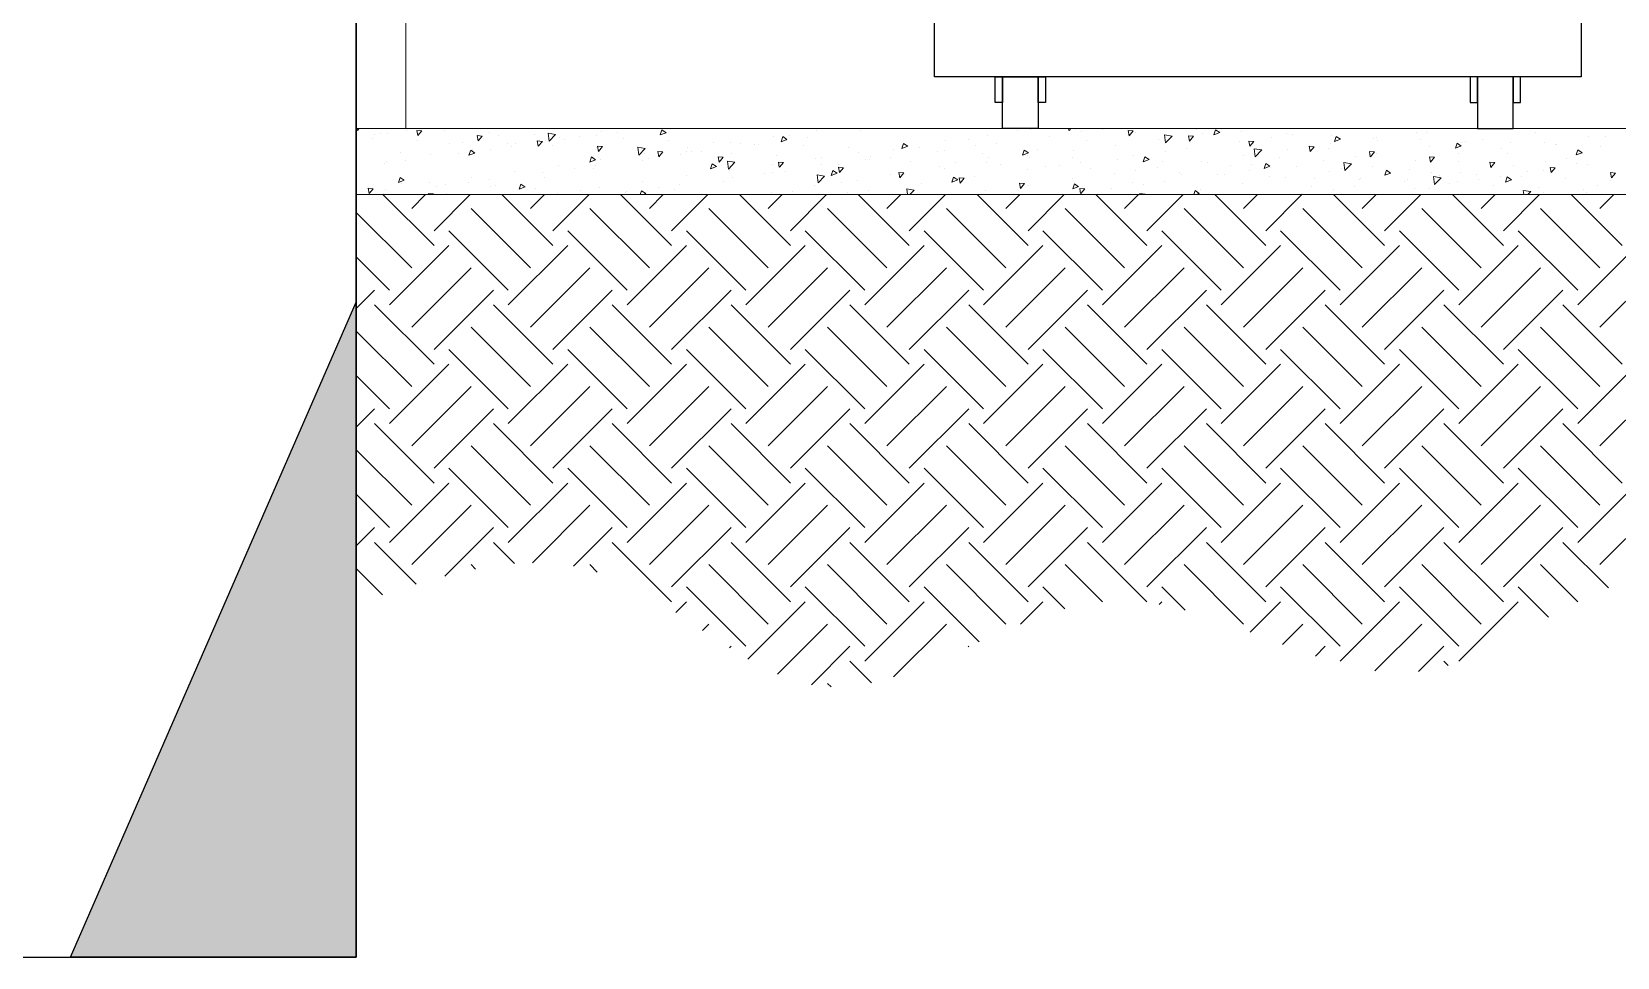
# Model space of a CAD drawing. Extents: x 2368 to 5238, y 905 to 1916.
# Drawn here: x 2456.087 to 2460.881, y 905.86 to 908.661 of the extents above; entities that cross this region are included whole.
import ezdxf

# ---------------------------------------------------------------- set-up
doc = ezdxf.new("R2010")
doc.units = 0
doc.header["$LTSCALE"] = 10
doc.layers.get('0').update_dxf_attribs({"linetype": 'CONTINUOUS'})
doc.layers.add('alvenaria', color=2, linetype='CONTINUOUS', lineweight=15)

msp = doc.modelspace()

# ---------------------------------------------------------------- hatches: boundary and pattern name
h = msp.add_hatch(color=210)
h.dxf.hatch_style = 1
h.paths.add_polyline_path([(2457.0682, 915.6019), (2457.0682, 917.5835), (2456.2048, 917.5835)])
h.paths.add_polyline_path([(2456.2048, 905.8601), (2457.0682, 905.8601), (2457.0682, 907.8418)])

# ---------------------------------------------------------------- linework, layer by layer
at = {"color": 210}
for p, q in [((2457.0682, 917.5835), (2457.0682, 905.8601)), ((2457.0682, 905.8601), (2457.0682, 917.5835)), ((2457.0682, 905.8601), (2457.0682, 917.5835)), ((2457.0682, 905.8601), (2457.0682, 917.5835)), ((2438.5122, 905.8601), (2457.0682, 905.8601))]:
    msp.add_line(p, q, dxfattribs=at)
at = {"color": 1}
for p, q in [((2458.8166, 908.5242), (2458.8166, 908.7373)), ((2460.771, 908.7373), (2460.771, 908.5242)), ((2460.771, 908.5242), (2458.8166, 908.5242)), ((2458.9997, 908.5242), (2459.0217, 908.5242)), ((2458.9997, 908.446), (2458.9997, 908.5242)), ((2459.0217, 908.5242), (2459.1297, 908.5242)), ((2459.0217, 908.3678), (2459.0217, 908.5242)), ((2459.0217, 908.5242), (2459.0217, 908.446)), ((2459.1297, 908.5242), (2459.1297, 908.3678)), ((2459.1297, 908.5242), (2459.1517, 908.5242)), ((2459.1297, 908.446), (2459.1297, 908.5242)), ((2459.1517, 908.5242), (2459.1517, 908.446)), ((2460.4578, 908.5242), (2460.4358, 908.5242)), ((2460.4358, 908.5242), (2460.4358, 908.446)), ((2460.5658, 908.5242), (2460.4578, 908.5242)), ((2460.4578, 908.5242), (2460.4578, 908.3678)), ((2460.4578, 908.446), (2460.4578, 908.5242)), ((2460.5658, 908.3678), (2460.5658, 908.5242)), ((2460.5878, 908.5242), (2460.5658, 908.5242)), ((2460.5658, 908.5242), (2460.5658, 908.446)), ((2460.5878, 908.446), (2460.5878, 908.5242)), ((2459.0217, 908.446), (2458.9997, 908.446)), ((2459.1517, 908.446), (2459.1297, 908.446)), ((2460.4358, 908.446), (2460.4578, 908.446)), ((2460.5658, 908.446), (2460.5878, 908.446)), ((2459.1297, 908.3678), (2459.0217, 908.3678)), ((2460.4578, 908.3678), (2460.5658, 908.3678)), ((2456.2048, 905.8601), (2457.0682, 907.8418)), ((2457.0682, 905.8601), (2456.2048, 905.8601))]:
    msp.add_line(p, q, dxfattribs=at)
at = {"color": 244, "linetype": 'Continuous', "lineweight": 20, "true_color": 0x991b1e}
for p, q in [((2457.3035, 908.0135), (2457.1492, 908.1678)), ((2457.2361, 908.1257), (2457.2781, 908.1678)), ((2457.3035, 908.0584), (2457.4128, 908.1678)), ((2457.6627, 908.0135), (2457.5084, 908.1678)), ((2457.5953, 908.1257), (2457.6374, 908.1678)), ((2457.6627, 908.0584), (2457.7721, 908.1678)), ((2458.0219, 908.0135), (2457.8676, 908.1678)), ((2457.9545, 908.1257), (2457.9966, 908.1678)), ((2458.0219, 908.0584), (2458.1313, 908.1678)), ((2458.3811, 908.0135), (2458.2268, 908.1678)), ((2458.3137, 908.1257), (2458.3558, 908.1678)), ((2458.3811, 908.0584), (2458.4905, 908.1678)), ((2458.7403, 908.0135), (2458.586, 908.1678)), ((2458.6729, 908.1257), (2458.715, 908.1678)), ((2458.7403, 908.0584), (2458.8497, 908.1678)), ((2459.0995, 908.0135), (2458.9452, 908.1678)), ((2459.0322, 908.1257), (2459.0742, 908.1678)), ((2459.0995, 908.0584), (2459.2089, 908.1678)), ((2459.4587, 908.0135), (2459.3044, 908.1678)), ((2459.3914, 908.1257), (2459.4334, 908.1678)), ((2459.4587, 908.0584), (2459.5681, 908.1678)), ((2459.8179, 908.0135), (2459.6636, 908.1678)), ((2459.7506, 908.1257), (2459.7926, 908.1678)), ((2459.8179, 908.0584), (2459.9273, 908.1678)), ((2460.1771, 908.0135), (2460.0228, 908.1678)), ((2460.1098, 908.1257), (2460.1518, 908.1678)), ((2460.1771, 908.0584), (2460.2865, 908.1678)), ((2460.5363, 908.0135), (2460.3821, 908.1678)), ((2460.469, 908.1257), (2460.511, 908.1678)), ((2460.5363, 908.0584), (2460.6457, 908.1678)), ((2460.8956, 908.0135), (2460.7413, 908.1678)), ((2460.8282, 908.1257), (2460.8702, 908.1678)), ((2457.2361, 907.9461), (2457.0682, 908.114)), ((2457.5953, 907.9461), (2457.4157, 908.1257)), ((2457.9545, 907.9461), (2457.7749, 908.1257)), ((2458.3137, 907.9461), (2458.1341, 908.1257)), ((2458.6729, 907.9461), (2458.4933, 908.1257)), ((2459.0322, 907.9461), (2458.8525, 908.1257)), ((2459.3914, 907.9461), (2459.2118, 908.1257)), ((2459.7506, 907.9461), (2459.571, 908.1257)), ((2460.1098, 907.9461), (2459.9302, 908.1257)), ((2460.469, 907.9461), (2460.2894, 908.1257)), ((2460.8282, 907.9461), (2460.6486, 908.1257)), ((2457.528, 907.8788), (2457.3484, 908.0584)), ((2457.8872, 907.8788), (2457.7076, 908.0584)), ((2458.2464, 907.8788), (2458.0668, 908.0584)), ((2458.6056, 907.8788), (2458.426, 908.0584)), ((2458.9648, 907.8788), (2458.7852, 908.0584)), ((2459.324, 907.8788), (2459.1444, 908.0584)), ((2459.6832, 907.8788), (2459.5036, 908.0584)), ((2460.0424, 907.8788), (2459.8628, 908.0584)), ((2460.4016, 907.8788), (2460.222, 908.0584)), ((2460.7609, 907.8788), (2460.5812, 908.0584)), ((2457.1688, 907.8788), (2457.0682, 907.9793)), ((2457.1688, 907.8339), (2457.3484, 908.0135)), ((2457.528, 907.8339), (2457.7076, 908.0135)), ((2457.8872, 907.8339), (2458.0668, 908.0135)), ((2458.2464, 907.8339), (2458.426, 908.0135)), ((2458.6056, 907.8339), (2458.7852, 908.0135)), ((2458.9648, 907.8339), (2459.1444, 908.0135)), ((2459.324, 907.8339), (2459.5036, 908.0135)), ((2459.6832, 907.8339), (2459.8628, 908.0135)), ((2460.0424, 907.8339), (2460.222, 908.0135)), ((2460.4016, 907.8339), (2460.5812, 908.0135)), ((2460.7609, 907.8339), (2460.9405, 908.0135)), ((2457.2361, 907.7665), (2457.4157, 907.9461)), ((2457.5953, 907.7665), (2457.7749, 907.9461)), ((2457.9545, 907.7665), (2458.1341, 907.9461)), ((2458.3137, 907.7665), (2458.4933, 907.9461)), ((2458.6729, 907.7665), (2458.8525, 907.9461)), ((2459.0322, 907.7665), (2459.2118, 907.9461)), ((2459.3914, 907.7665), (2459.571, 907.9461)), ((2459.7506, 907.7665), (2459.9302, 907.9461)), ((2460.1098, 907.7665), (2460.2894, 907.9461)), ((2460.469, 907.7665), (2460.6486, 907.9461)), ((2460.8282, 907.7665), (2461.0078, 907.9461)), ((2457.0682, 907.8231), (2457.1238, 907.8788)), ((2457.3035, 907.6992), (2457.4831, 907.8788)), ((2457.6627, 907.6992), (2457.8423, 907.8788)), ((2458.0219, 907.6992), (2458.2015, 907.8788)), ((2458.3811, 907.6992), (2458.5607, 907.8788)), ((2458.7403, 907.6992), (2458.9199, 907.8788)), ((2459.0995, 907.6992), (2459.2791, 907.8788)), ((2459.4587, 907.6992), (2459.6383, 907.8788)), ((2459.8179, 907.6992), (2459.9975, 907.8788)), ((2460.1771, 907.6992), (2460.3567, 907.8788)), ((2460.5363, 907.6992), (2460.716, 907.8788)), ((2457.3035, 907.6543), (2457.1238, 907.8339)), ((2457.6627, 907.6543), (2457.4831, 907.8339)), ((2458.0219, 907.6543), (2457.8423, 907.8339)), ((2458.3811, 907.6543), (2458.2015, 907.8339)), ((2458.7403, 907.6543), (2458.5607, 907.8339)), ((2459.0995, 907.6543), (2458.9199, 907.8339)), ((2459.4587, 907.6543), (2459.2791, 907.8339)), ((2459.8179, 907.6543), (2459.6383, 907.8339)), ((2460.1771, 907.6543), (2459.9975, 907.8339)), ((2460.5363, 907.6543), (2460.3567, 907.8339)), ((2460.8956, 907.6543), (2460.716, 907.8339)), ((2457.2361, 907.5869), (2457.0682, 907.7548)), ((2457.5953, 907.5869), (2457.4157, 907.7665)), ((2457.9545, 907.5869), (2457.7749, 907.7665)), ((2458.3137, 907.5869), (2458.1341, 907.7665)), ((2458.6729, 907.5869), (2458.4933, 907.7665)), ((2459.0322, 907.5869), (2458.8525, 907.7665)), ((2459.3914, 907.5869), (2459.2118, 907.7665)), ((2459.7506, 907.5869), (2459.571, 907.7665)), ((2460.1098, 907.5869), (2459.9302, 907.7665)), ((2460.469, 907.5869), (2460.2894, 907.7665)), ((2460.8282, 907.5869), (2460.6486, 907.7665)), ((2457.528, 907.5196), (2457.3484, 907.6992)), ((2457.8872, 907.5196), (2457.7076, 907.6992)), ((2458.2464, 907.5196), (2458.0668, 907.6992)), ((2458.6056, 907.5196), (2458.426, 907.6992)), ((2458.9648, 907.5196), (2458.7852, 907.6992)), ((2459.324, 907.5196), (2459.1444, 907.6992)), ((2459.6832, 907.5196), (2459.5036, 907.6992)), ((2460.0424, 907.5196), (2459.8628, 907.6992)), ((2460.4016, 907.5196), (2460.222, 907.6992)), ((2460.7609, 907.5196), (2460.5812, 907.6992)), ((2457.1688, 907.4747), (2457.3484, 907.6543)), ((2457.528, 907.4747), (2457.7076, 907.6543)), ((2457.8872, 907.4747), (2458.0668, 907.6543)), ((2458.2464, 907.4747), (2458.426, 907.6543)), ((2458.6056, 907.4747), (2458.7852, 907.6543)), ((2458.9648, 907.4747), (2459.1444, 907.6543)), ((2459.324, 907.4747), (2459.5036, 907.6543)), ((2459.6832, 907.4747), (2459.8628, 907.6543)), ((2460.0424, 907.4747), (2460.222, 907.6543)), ((2460.4016, 907.4747), (2460.5812, 907.6543)), ((2460.7609, 907.4747), (2460.9405, 907.6543)), ((2457.1688, 907.5196), (2457.0682, 907.6201)), ((2457.2361, 907.4073), (2457.4157, 907.5869)), ((2457.5953, 907.4073), (2457.7749, 907.5869)), ((2457.9545, 907.4073), (2458.1341, 907.5869)), ((2458.3137, 907.4073), (2458.4933, 907.5869)), ((2458.6729, 907.4073), (2458.8525, 907.5869)), ((2459.0322, 907.4073), (2459.2118, 907.5869)), ((2459.3914, 907.4073), (2459.571, 907.5869)), ((2459.7506, 907.4073), (2459.9302, 907.5869)), ((2460.1098, 907.4073), (2460.2894, 907.5869)), ((2460.469, 907.4073), (2460.6486, 907.5869)), ((2460.8282, 907.4073), (2461.0078, 907.5869)), ((2457.0682, 907.4639), (2457.1238, 907.5196)), ((2457.3035, 907.3399), (2457.4831, 907.5196)), ((2457.6627, 907.3399), (2457.8423, 907.5196)), ((2458.0219, 907.3399), (2458.2015, 907.5196)), ((2458.3811, 907.3399), (2458.5607, 907.5196)), ((2458.7403, 907.3399), (2458.9199, 907.5196)), ((2459.0995, 907.3399), (2459.2791, 907.5196)), ((2459.4587, 907.3399), (2459.6383, 907.5196)), ((2459.8179, 907.3399), (2459.9975, 907.5196)), ((2460.1771, 907.3399), (2460.3567, 907.5196)), ((2460.5363, 907.3399), (2460.716, 907.5196)), ((2457.3035, 907.295), (2457.1238, 907.4747)), ((2457.6627, 907.295), (2457.4831, 907.4747)), ((2458.0219, 907.295), (2457.8423, 907.4747)), ((2458.3811, 907.295), (2458.2015, 907.4747)), ((2458.7403, 907.295), (2458.5607, 907.4747)), ((2459.0995, 907.295), (2458.9199, 907.4747)), ((2459.4587, 907.295), (2459.2791, 907.4747)), ((2459.8179, 907.295), (2459.6383, 907.4747)), ((2460.1771, 907.295), (2459.9975, 907.4747)), ((2460.5363, 907.295), (2460.3567, 907.4747)), ((2460.8956, 907.295), (2460.716, 907.4747)), ((2457.2361, 907.2277), (2457.0682, 907.3956)), ((2457.5953, 907.2277), (2457.4157, 907.4073)), ((2457.9545, 907.2277), (2457.7749, 907.4073)), ((2458.3137, 907.2277), (2458.1341, 907.4073)), ((2458.6729, 907.2277), (2458.4933, 907.4073)), ((2459.0322, 907.2277), (2458.8525, 907.4073)), ((2459.3914, 907.2277), (2459.2118, 907.4073)), ((2459.7506, 907.2277), (2459.571, 907.4073)), ((2460.1098, 907.2277), (2459.9302, 907.4073)), ((2460.469, 907.2277), (2460.2894, 907.4073)), ((2460.8282, 907.2277), (2460.6486, 907.4073)), ((2457.1688, 907.1154), (2457.3484, 907.295)), ((2457.528, 907.1603), (2457.3484, 907.3399)), ((2457.528, 907.1154), (2457.7076, 907.295)), ((2457.8872, 907.1603), (2457.7076, 907.3399)), ((2457.8872, 907.1154), (2458.0668, 907.295)), ((2458.2464, 907.1603), (2458.0668, 907.3399)), ((2458.2464, 907.1154), (2458.426, 907.295)), ((2458.6056, 907.1603), (2458.426, 907.3399)), ((2458.6056, 907.1154), (2458.7852, 907.295)), ((2458.9648, 907.1603), (2458.7852, 907.3399)), ((2458.9648, 907.1154), (2459.1444, 907.295)), ((2459.324, 907.1603), (2459.1444, 907.3399)), ((2459.324, 907.1154), (2459.5036, 907.295)), ((2459.6832, 907.1603), (2459.5036, 907.3399)), ((2459.6832, 907.1154), (2459.8628, 907.295)), ((2460.0424, 907.1603), (2459.8628, 907.3399)), ((2460.0424, 907.1154), (2460.222, 907.295)), ((2460.4016, 907.1603), (2460.222, 907.3399)), ((2460.4016, 907.1154), (2460.5812, 907.295)), ((2460.7609, 907.1603), (2460.5812, 907.3399)), ((2460.7609, 907.1154), (2460.9405, 907.295)), ((2457.1688, 907.1603), (2457.0682, 907.2609)), ((2457.2361, 907.0481), (2457.4157, 907.2277)), ((2457.6009, 907.0536), (2457.7749, 907.2277)), ((2457.9545, 907.0481), (2458.1341, 907.2277)), ((2458.3137, 907.0481), (2458.4933, 907.2277)), ((2458.6729, 907.0481), (2458.8525, 907.2277)), ((2459.0322, 907.0481), (2459.2118, 907.2277)), ((2459.3914, 907.0481), (2459.571, 907.2277)), ((2459.7506, 907.0481), (2459.9302, 907.2277)), ((2460.1098, 907.0481), (2460.2894, 907.2277)), ((2460.469, 907.0481), (2460.6486, 907.2277)), ((2460.8282, 907.0481), (2461.0078, 907.2277)), ((2457.0682, 907.1047), (2457.1238, 907.1603)), ((2457.3364, 907.0137), (2457.4831, 907.1603)), ((2457.7256, 907.0436), (2457.8423, 907.1603)), ((2458.0219, 906.9807), (2458.2015, 907.1603)), ((2458.3811, 906.9807), (2458.5607, 907.1603)), ((2458.7403, 906.9807), (2458.9199, 907.1603)), ((2459.0995, 906.9807), (2459.2791, 907.1603)), ((2459.4587, 906.9807), (2459.6383, 907.1603)), ((2459.8179, 906.9807), (2459.9975, 907.1603)), ((2460.1771, 906.9807), (2460.3567, 907.1603)), ((2460.5363, 906.9807), (2460.716, 907.1603)), ((2457.2499, 906.9894), (2457.1238, 907.1154)), ((2457.5473, 907.0512), (2457.4831, 907.1154)), ((2458.0219, 906.9358), (2457.8423, 907.1154)), ((2458.3811, 906.9358), (2458.2015, 907.1154)), ((2458.7403, 906.9358), (2458.5607, 907.1154)), ((2459.0995, 906.9358), (2458.9199, 907.1154)), ((2459.4587, 906.9358), (2459.2791, 907.1154)), ((2459.8179, 906.9358), (2459.6383, 907.1154)), ((2460.1771, 906.9358), (2459.9975, 907.1154)), ((2460.5363, 906.9358), (2460.3567, 907.1154)), ((2460.8538, 906.9776), (2460.716, 907.1154)), ((2457.1476, 906.957), (2457.0682, 907.0364)), ((2457.429, 907.0348), (2457.4157, 907.0481)), ((2457.7972, 907.0258), (2457.7749, 907.0481)), ((2458.3137, 906.8685), (2458.1341, 907.0481)), ((2458.6729, 906.8685), (2458.4933, 907.0481)), ((2459.0322, 906.8685), (2458.8525, 907.0481)), ((2459.3241, 906.9358), (2459.2118, 907.0481)), ((2459.7506, 906.8685), (2459.571, 907.0481)), ((2460.1098, 906.8685), (2459.9302, 907.0481)), ((2460.469, 906.8685), (2460.2894, 907.0481)), ((2460.7612, 906.9355), (2460.6486, 907.0481)), ((2458.2464, 906.8011), (2458.0668, 906.9807)), ((2458.6056, 906.8011), (2458.426, 906.9807)), ((2458.9516, 906.8143), (2458.7852, 906.9807)), ((2459.2109, 906.9143), (2459.1444, 906.9807)), ((2459.5743, 906.9101), (2459.5036, 906.9807)), ((2460.0424, 906.8011), (2459.8628, 906.9807)), ((2460.4016, 906.8011), (2460.222, 906.9807)), ((2460.6732, 906.8888), (2460.5812, 906.9807)), ((2458.0341, 906.9032), (2458.0668, 906.9358)), ((2458.2523, 906.7622), (2458.426, 906.9358)), ((2458.6056, 906.7562), (2458.7852, 906.9358)), ((2459.077, 906.8684), (2459.1444, 906.9358)), ((2459.4955, 906.9277), (2459.5036, 906.9358)), ((2459.7712, 906.8442), (2459.8628, 906.9358)), ((2460.0424, 906.7562), (2460.222, 906.9358)), ((2460.4016, 906.7562), (2460.5812, 906.9358)), ((2458.115, 906.8493), (2458.1341, 906.8685)), ((2458.3418, 906.717), (2458.4933, 906.8685)), ((2458.6923, 906.7083), (2458.8525, 906.8685)), ((2459.8687, 906.807), (2459.9302, 906.8685)), ((2460.148, 906.7271), (2460.2894, 906.8685)), ((2458.1964, 906.796), (2458.2015, 906.8011)), ((2458.4444, 906.6848), (2458.5607, 906.8011)), ((2458.9179, 906.7992), (2458.9199, 906.8011)), ((2459.968, 906.7716), (2459.9975, 906.8011)), ((2460.2801, 906.7245), (2460.3567, 906.8011)), ((2458.6262, 906.6907), (2458.5607, 906.7562)), ((2460.3696, 906.7434), (2460.3567, 906.7562)), ((2458.5039, 906.6783), (2458.4933, 906.6889))]:
    msp.add_line(p, q, dxfattribs=at)
at = {"layer": 'alvenaria'}
for p, q in [((2457.0682, 917.5835), (2457.0682, 905.8601)), ((2457.2182, 908.3678), (2457.2182, 913.7678))]:
    msp.add_line(p, q, dxfattribs=at)
at = {"layer": 'alvenaria', "color": 52, "true_color": 0xc8c92d}
for p, q in [((2457.0682, 908.3678), (2463.4682, 908.3678)), ((2457.0682, 908.1678), (2463.4682, 908.1678))]:
    msp.add_line(p, q, dxfattribs=at)
at = {"layer": 'alvenaria', "color": 18, "linetype": 'Continuous', "true_color": 0x000000}
for p, q in [((2457.071, 908.3678), (2457.0721, 908.3619)), ((2457.0771, 908.3678), (2457.0722, 908.3619)), ((2457.1246, 908.3499), (2457.1246, 908.3499)), ((2457.1422, 908.3516), (2457.1422, 908.3516)), ((2457.1632, 908.3535), (2457.1632, 908.3535)), ((2457.1999, 908.3665), (2457.1999, 908.3665)), ((2457.2208, 908.3625), (2457.2208, 908.3625)), ((2457.2514, 908.3619), (2457.2543, 908.346)), ((2457.2666, 908.3606), (2457.2515, 908.3619)), ((2457.2666, 908.3606), (2457.2544, 908.346)), ((2457.3355, 908.3608), (2457.3355, 908.3608)), ((2457.4711, 908.355), (2457.4711, 908.355)), ((2457.6066, 908.3493), (2457.6066, 908.3493)), ((2457.6484, 908.3532), (2457.6512, 908.329)), ((2457.6709, 908.3497), (2457.6484, 908.3532)), ((2457.671, 908.3497), (2457.6512, 908.329)), ((2457.811, 908.3574), (2457.811, 908.3574)), ((2457.858, 908.355), (2457.858, 908.355)), ((2457.9927, 908.3634), (2457.9876, 908.348)), ((2458.0054, 908.355), (2457.9876, 908.3481)), ((2458.0054, 908.3549), (2457.9927, 908.3634)), ((2458.4609, 908.363), (2458.4609, 908.363)), ((2458.5919, 908.3603), (2458.5919, 908.3603)), ((2459.0671, 908.3605), (2459.0671, 908.3605)), ((2459.1071, 908.3657), (2459.1071, 908.3657)), ((2459.222, 908.3678), (2459.2231, 908.3617)), ((2459.2282, 908.3678), (2459.2232, 908.3617)), ((2459.2438, 908.3678), (2459.244, 908.3663)), ((2459.2454, 908.3678), (2459.244, 908.3663)), ((2459.2617, 908.3571), (2459.2617, 908.3571)), ((2459.3253, 908.3654), (2459.3253, 908.3654)), ((2459.4023, 908.3617), (2459.4053, 908.3458)), ((2459.4176, 908.3604), (2459.4024, 908.3617)), ((2459.4176, 908.3604), (2459.4054, 908.3458)), ((2459.4242, 908.3556), (2459.4242, 908.3556)), ((2459.609, 908.3641), (2459.609, 908.3641)), ((2459.6266, 908.3534), (2459.6266, 908.3534)), ((2459.6663, 908.3639), (2459.6611, 908.3486)), ((2459.6789, 908.3555), (2459.6612, 908.3487)), ((2459.6789, 908.3554), (2459.6663, 908.3639)), ((2459.7446, 908.3584), (2459.7446, 908.3584)), ((2459.8802, 908.3526), (2459.8802, 908.3526)), ((2459.8989, 908.3496), (2459.8989, 908.3496)), ((2460.2728, 908.3562), (2460.2728, 908.3562)), ((2460.3025, 908.3566), (2460.3025, 908.3566)), ((2460.6329, 908.3548), (2460.6329, 908.3548)), ((2460.7291, 908.3675), (2460.7291, 908.3675)), ((2457.1178, 908.3381), (2457.1178, 908.3381)), ((2457.2534, 908.3324), (2457.2534, 908.3324)), ((2457.3512, 908.3213), (2457.3512, 908.3213)), ((2457.389, 908.3266), (2457.389, 908.3266)), ((2457.4143, 908.3018), (2457.4091, 908.2865)), ((2457.4269, 908.2933), (2457.4143, 908.3018)), ((2457.4203, 908.3042), (2457.4203, 908.3042)), ((2457.4335, 908.346), (2457.4365, 908.33)), ((2457.4488, 908.3446), (2457.4336, 908.346)), ((2457.4488, 908.3446), (2457.4366, 908.3301)), ((2457.4742, 908.3045), (2457.4742, 908.3045)), ((2457.4993, 908.3467), (2457.4993, 908.3467)), ((2457.5246, 908.3209), (2457.5246, 908.3209)), ((2457.5378, 908.3129), (2457.5378, 908.3129)), ((2457.5508, 908.3221), (2457.5508, 908.3221)), ((2457.6157, 908.33), (2457.6187, 908.3141)), ((2457.631, 908.3287), (2457.6158, 908.33)), ((2457.631, 908.3287), (2457.6188, 908.3141)), ((2457.6602, 908.3152), (2457.6602, 908.3152)), ((2457.6827, 908.3411), (2457.6827, 908.3411)), ((2457.6982, 908.334), (2457.6982, 908.334)), ((2457.7422, 908.3436), (2457.7422, 908.3436)), ((2457.7944, 908.3467), (2457.7944, 908.3467)), ((2457.7958, 908.3095), (2457.7958, 908.3095)), ((2457.7979, 908.3141), (2457.8008, 908.2982)), ((2457.8132, 908.3128), (2457.798, 908.3141)), ((2457.8132, 908.3128), (2457.8009, 908.2982)), ((2457.8778, 908.3378), (2457.8778, 908.3378)), ((2457.942, 908.3076), (2457.9194, 908.3112)), ((2457.9194, 908.3111), (2457.9222, 908.287)), ((2457.942, 908.3076), (2457.9223, 908.287)), ((2457.9314, 908.3037), (2457.9314, 908.3037)), ((2458.0134, 908.3321), (2458.0134, 908.3321)), ((2458.0702, 908.3098), (2458.0702, 908.3098)), ((2458.149, 908.3264), (2458.149, 908.3264)), ((2458.1985, 908.326), (2458.1985, 908.326)), ((2458.2294, 908.3223), (2458.2294, 908.3223)), ((2458.2717, 908.3181), (2458.2717, 908.3181)), ((2458.2846, 908.3207), (2458.2846, 908.3207)), ((2458.3289, 908.3439), (2458.3289, 908.3439)), ((2458.3578, 908.343), (2458.3526, 908.3277)), ((2458.3704, 908.3346), (2458.3526, 908.3278)), ((2458.3704, 908.3345), (2458.3578, 908.343)), ((2458.3679, 908.3308), (2458.3679, 908.3308)), ((2458.3776, 908.3477), (2458.3776, 908.3477)), ((2458.4202, 908.3149), (2458.4202, 908.3149)), ((2458.4315, 908.3392), (2458.4315, 908.3392)), ((2458.5558, 908.3092), (2458.5558, 908.3092)), ((2458.6914, 908.3035), (2458.6914, 908.3035)), ((2458.7165, 908.3126), (2458.7165, 908.3126)), ((2458.7228, 908.3227), (2458.7176, 908.3074)), ((2458.7355, 908.3143), (2458.7177, 908.3075)), ((2458.7354, 908.3142), (2458.7228, 908.3227)), ((2458.7708, 908.3097), (2458.7708, 908.3097)), ((2458.8453, 908.3022), (2458.8453, 908.3022)), ((2458.8484, 908.3316), (2458.8484, 908.3316)), ((2458.919, 908.3351), (2458.919, 908.3351)), ((2458.9415, 908.3149), (2458.9415, 908.3149)), ((2458.9767, 908.3479), (2458.9767, 908.3479)), ((2459.0051, 908.3233), (2459.0051, 908.3233)), ((2459.0878, 908.3024), (2459.0827, 908.287)), ((2459.1004, 908.2938), (2459.0878, 908.3024)), ((2459.128, 908.3048), (2459.128, 908.3048)), ((2459.1655, 908.3444), (2459.1655, 908.3444)), ((2459.2761, 908.3302), (2459.2761, 908.3302)), ((2459.3643, 908.3165), (2459.3643, 908.3165)), ((2459.4947, 908.3344), (2459.4947, 908.3344)), ((2459.5348, 908.3449), (2459.5122, 908.3484)), ((2459.5122, 908.3483), (2459.515, 908.3242)), ((2459.5348, 908.3448), (2459.5151, 908.3242)), ((2459.5787, 908.3074), (2459.5787, 908.3074)), ((2459.5845, 908.3457), (2459.5874, 908.3298)), ((2459.5998, 908.3444), (2459.5846, 908.3458)), ((2459.5998, 908.3444), (2459.5875, 908.3298)), ((2459.7391, 908.3285), (2459.7391, 908.3285)), ((2459.7667, 908.3298), (2459.7696, 908.3139)), ((2459.782, 908.3285), (2459.7668, 908.3298)), ((2459.782, 908.3285), (2459.7697, 908.3139)), ((2459.7833, 908.3063), (2459.7861, 908.2822)), ((2459.8059, 908.3028), (2459.7833, 908.3063)), ((2459.8059, 908.3028), (2459.7861, 908.2822)), ((2459.8353, 908.3412), (2459.8353, 908.3412)), ((2459.8822, 908.303), (2459.8822, 908.303)), ((2459.9489, 908.3139), (2459.9518, 908.2979)), ((2459.9642, 908.3126), (2459.949, 908.3139)), ((2459.9642, 908.3126), (2459.9519, 908.298)), ((2460.0063, 908.3058), (2460.0063, 908.3058)), ((2460.0141, 908.3221), (2460.0141, 908.3221)), ((2460.0158, 908.3469), (2460.0158, 908.3469)), ((2460.0313, 908.3436), (2460.0261, 908.3282)), ((2460.044, 908.3352), (2460.0262, 908.3284)), ((2460.0439, 908.3351), (2460.0313, 908.3436)), ((2460.1424, 908.3383), (2460.1424, 908.3383)), ((2460.1514, 908.3412), (2460.1514, 908.3412)), ((2460.1544, 908.3312), (2460.1544, 908.3312)), ((2460.287, 908.3354), (2460.287, 908.3354)), ((2460.3127, 908.3127), (2460.3127, 908.3127)), ((2460.3963, 908.3233), (2460.3912, 908.3079)), ((2460.409, 908.3148), (2460.3912, 908.308)), ((2460.409, 908.3147), (2460.3963, 908.3233)), ((2460.4089, 908.3253), (2460.4089, 908.3253)), ((2460.4225, 908.3297), (2460.4225, 908.3297)), ((2460.4725, 908.3337), (2460.4725, 908.3337)), ((2460.53, 908.3069), (2460.53, 908.3069)), ((2460.5581, 908.324), (2460.5581, 908.324)), ((2460.6604, 908.3248), (2460.6604, 908.3248)), ((2460.6937, 908.3183), (2460.6937, 908.3183)), ((2460.6958, 908.3186), (2460.6958, 908.3186)), ((2460.7614, 908.3029), (2460.7562, 908.2876)), ((2460.774, 908.2944), (2460.7614, 908.3029)), ((2460.7923, 908.3439), (2460.7923, 908.3439)), ((2460.8293, 908.3125), (2460.8293, 908.3125)), ((2460.8439, 908.344), (2460.8439, 908.344)), ((2457.154, 908.2623), (2457.154, 908.2623)), ((2457.1601, 908.2689), (2457.1601, 908.2689)), ((2457.203, 908.2958), (2457.203, 908.2958)), ((2457.2176, 908.2707), (2457.2176, 908.2707)), ((2457.292, 908.288), (2457.292, 908.288)), ((2457.378, 908.2918), (2457.378, 908.2918)), ((2457.427, 908.2934), (2457.4092, 908.2866)), ((2457.6796, 908.2566), (2457.6796, 908.2566)), ((2457.7793, 908.2815), (2457.7742, 908.2661)), ((2457.792, 908.273), (2457.7742, 908.2662)), ((2457.7919, 908.2729), (2457.7793, 908.2815)), ((2457.7911, 908.2548), (2457.7911, 908.2548)), ((2457.8079, 908.2728), (2457.8079, 908.2728)), ((2457.9332, 908.2714), (2457.9332, 908.2714)), ((2457.9383, 908.2907), (2457.9383, 908.2907)), ((2457.9516, 908.276), (2457.9516, 908.276)), ((2457.9801, 908.2981), (2457.983, 908.2822)), ((2457.9954, 908.2968), (2457.9802, 908.2982)), ((2457.9954, 908.2968), (2457.9831, 908.2822)), ((2458.0477, 908.2886), (2458.0477, 908.2886)), ((2458.067, 908.298), (2458.067, 908.298)), ((2458.0813, 908.2969), (2458.0813, 908.2969)), ((2458.1113, 908.297), (2458.1113, 908.297)), ((2458.1443, 908.2611), (2458.1392, 908.2458)), ((2458.157, 908.2526), (2458.1443, 908.2611)), ((2458.1623, 908.2822), (2458.1652, 908.2663)), ((2458.1776, 908.2809), (2458.1624, 908.2822)), ((2458.1776, 908.2809), (2458.1653, 908.2663)), ((2458.1905, 908.2691), (2458.1933, 908.245)), ((2458.2131, 908.2656), (2458.1905, 908.2691)), ((2458.2131, 908.2656), (2458.1933, 908.245)), ((2458.2026, 908.2923), (2458.2026, 908.2923)), ((2458.3259, 908.2594), (2458.3259, 908.2594)), ((2458.3381, 908.2865), (2458.3381, 908.2865)), ((2458.3445, 908.2663), (2458.3474, 908.2503)), ((2458.3597, 908.2649), (2458.3446, 908.2663)), ((2458.3597, 908.265), (2458.3475, 908.2504)), ((2458.4578, 908.2784), (2458.4578, 908.2784)), ((2458.4737, 908.2808), (2458.4737, 908.2808)), ((2458.4746, 908.2588), (2458.4746, 908.2588)), ((2458.5251, 908.2601), (2458.5251, 908.2601)), ((2458.5861, 908.2947), (2458.5861, 908.2947)), ((2458.6093, 908.2751), (2458.6093, 908.2751)), ((2458.6213, 908.2728), (2458.6213, 908.2728)), ((2458.6227, 908.2842), (2458.6227, 908.2842)), ((2458.6849, 908.2811), (2458.6849, 908.2811)), ((2458.7449, 908.2693), (2458.7449, 908.2693)), ((2458.827, 908.2977), (2458.827, 908.2977)), ((2458.8317, 908.2539), (2458.8317, 908.2539)), ((2458.8805, 908.2636), (2458.8805, 908.2636)), ((2458.9625, 908.292), (2458.9625, 908.292)), ((2458.9736, 908.2633), (2458.9736, 908.2633)), ((2458.9798, 908.2793), (2458.9798, 908.2793)), ((2459.0161, 908.2579), (2459.0161, 908.2579)), ((2459.1005, 908.2939), (2459.0827, 908.2871)), ((2459.0981, 908.2863), (2459.0981, 908.2863)), ((2459.104, 908.2812), (2459.104, 908.2812)), ((2459.1949, 908.2569), (2459.1949, 908.2569)), ((2459.2337, 908.2806), (2459.2337, 908.2806)), ((2459.236, 908.3002), (2459.236, 908.3002)), ((2459.2585, 908.2653), (2459.2585, 908.2653)), ((2459.3693, 908.2748), (2459.3693, 908.2748)), ((2459.4189, 908.2864), (2459.4189, 908.2864)), ((2459.4528, 908.282), (2459.4477, 908.2667)), ((2459.4655, 908.2736), (2459.4477, 908.2668)), ((2459.4655, 908.2735), (2459.4528, 908.282)), ((2459.5049, 908.2691), (2459.5049, 908.2691)), ((2459.5151, 908.299), (2459.5151, 908.299)), ((2459.6235, 908.2689), (2459.6235, 908.2689)), ((2459.6405, 908.2634), (2459.6405, 908.2634)), ((2459.71, 908.2549), (2459.71, 908.2549)), ((2459.7518, 908.2851), (2459.7518, 908.2851)), ((2459.7761, 908.2576), (2459.7761, 908.2576)), ((2459.8179, 908.2617), (2459.8127, 908.2463)), ((2459.8306, 908.2533), (2459.8128, 908.2464)), ((2459.8305, 908.2532), (2459.8179, 908.2617)), ((2459.8581, 908.2803), (2459.8581, 908.2803)), ((2459.9925, 908.2705), (2459.9925, 908.2705)), ((2460.0544, 908.2643), (2460.0572, 908.2401)), ((2460.077, 908.2608), (2460.0544, 908.2643)), ((2460.077, 908.2608), (2460.0572, 908.2401)), ((2460.0887, 908.2832), (2460.0887, 908.2832)), ((2460.1311, 908.2979), (2460.134, 908.282)), ((2460.1463, 908.2966), (2460.1312, 908.2979)), ((2460.1463, 908.2966), (2460.1341, 908.282)), ((2460.1393, 908.2538), (2460.1393, 908.2538)), ((2460.1523, 908.2915), (2460.1523, 908.2915)), ((2460.2698, 908.2716), (2460.2698, 908.2716)), ((2460.3132, 908.282), (2460.3162, 908.2661)), ((2460.3285, 908.2807), (2460.3133, 908.282)), ((2460.3285, 908.2807), (2460.3163, 908.2661)), ((2460.3995, 908.2677), (2460.3995, 908.2677)), ((2460.4017, 908.2907), (2460.4017, 908.2907)), ((2460.4954, 908.266), (2460.4984, 908.2501)), ((2460.5107, 908.2647), (2460.4955, 908.2661)), ((2460.5107, 908.2647), (2460.4985, 908.2501)), ((2460.5476, 908.2932), (2460.5476, 908.2932)), ((2460.5661, 908.2546), (2460.5661, 908.2546)), ((2460.6623, 908.2673), (2460.6623, 908.2673)), ((2460.7258, 908.2757), (2460.7258, 908.2757)), ((2460.774, 908.2945), (2460.7563, 908.2877)), ((2460.7566, 908.2628), (2460.7566, 908.2628)), ((2460.7892, 908.2593), (2460.7892, 908.2593)), ((2457.0684, 908.2083), (2457.0684, 908.2083)), ((2457.2009, 908.2199), (2457.1957, 908.2045)), ((2457.2135, 908.2115), (2457.1958, 908.2046)), ((2457.2135, 908.2114), (2457.2009, 908.2199)), ((2457.4173, 908.2197), (2457.4173, 908.2197)), ((2457.4709, 908.2127), (2457.4709, 908.2127)), ((2457.5477, 908.2375), (2457.5477, 908.2375)), ((2457.6314, 908.2338), (2457.6314, 908.2338)), ((2457.6369, 908.2206), (2457.6369, 908.2206)), ((2457.7276, 908.2465), (2457.7276, 908.2465)), ((2457.7851, 908.246), (2457.7851, 908.246)), ((2457.9352, 908.2062), (2457.9352, 908.2062)), ((2458.0671, 908.2252), (2458.0671, 908.2252)), ((2458.157, 908.2527), (2458.1392, 908.2459)), ((2458.1783, 908.208), (2458.1783, 908.208)), ((2458.1954, 908.2415), (2458.1954, 908.2415)), ((2458.2049, 908.2179), (2458.2049, 908.2179)), ((2458.3011, 908.2306), (2458.3011, 908.2306)), ((2458.3265, 908.2334), (2458.3265, 908.2334)), ((2458.3647, 908.239), (2458.3647, 908.239)), ((2458.4842, 908.2236), (2458.4616, 908.2271)), ((2458.4616, 908.227), (2458.4644, 908.2029)), ((2458.4842, 908.2235), (2458.4644, 908.2029)), ((2458.5094, 908.2408), (2458.5042, 908.2254)), ((2458.522, 908.2324), (2458.5043, 908.2255)), ((2458.522, 908.2323), (2458.5094, 908.2408)), ((2458.5266, 908.2503), (2458.5296, 908.2344)), ((2458.5419, 908.249), (2458.5267, 908.2503)), ((2458.5419, 908.249), (2458.5297, 908.2344)), ((2458.583, 908.2101), (2458.583, 908.2101)), ((2458.6836, 908.2285), (2458.6836, 908.2285)), ((2458.7088, 908.2344), (2458.7118, 908.2185)), ((2458.7241, 908.2331), (2458.7089, 908.2344)), ((2458.7241, 908.2331), (2458.7119, 908.2185)), ((2458.7134, 908.228), (2458.7134, 908.228)), ((2458.8453, 908.247), (2458.8453, 908.247)), ((2458.8744, 908.2204), (2458.8693, 908.2051)), ((2458.8871, 908.212), (2458.8693, 908.2052)), ((2458.887, 908.2119), (2458.8744, 908.2204)), ((2458.8747, 908.2147), (2458.8747, 908.2147)), ((2458.891, 908.2184), (2458.894, 908.2025)), ((2458.9063, 908.2171), (2458.8911, 908.2185)), ((2458.9063, 908.2171), (2458.8941, 908.2025)), ((2458.9383, 908.2231), (2458.9383, 908.2231)), ((2459.0987, 908.2442), (2459.0987, 908.2442)), ((2459.1517, 908.2522), (2459.1517, 908.2522)), ((2459.2329, 908.2157), (2459.2329, 908.2157)), ((2459.2873, 908.2464), (2459.2873, 908.2464)), ((2459.3612, 908.2319), (2459.3612, 908.2319)), ((2459.4229, 908.2407), (2459.4229, 908.2407)), ((2459.4916, 908.2498), (2459.4916, 908.2498)), ((2459.5119, 908.2072), (2459.5119, 908.2072)), ((2459.5585, 908.235), (2459.5585, 908.235)), ((2459.5619, 908.2295), (2459.5619, 908.2295)), ((2459.6723, 908.2284), (2459.6723, 908.2284)), ((2459.6941, 908.2292), (2459.6941, 908.2292)), ((2459.7685, 908.241), (2459.7685, 908.241)), ((2459.8296, 908.2235), (2459.8296, 908.2235)), ((2459.8321, 908.2494), (2459.8321, 908.2494)), ((2459.8791, 908.2185), (2459.8791, 908.2185)), ((2459.9117, 908.2519), (2459.9117, 908.2519)), ((2459.9652, 908.2178), (2459.9652, 908.2178)), ((2460.011, 908.2375), (2460.011, 908.2375)), ((2460.0473, 908.2462), (2460.0473, 908.2462)), ((2460.1008, 908.2121), (2460.1008, 908.2121)), ((2460.1033, 908.2169), (2460.1033, 908.2169)), ((2460.1829, 908.2413), (2460.1778, 908.226)), ((2460.1956, 908.2329), (2460.1778, 908.2261)), ((2460.1955, 908.2328), (2460.1829, 908.2413)), ((2460.1829, 908.2405), (2460.1829, 908.2405)), ((2460.2364, 908.2063), (2460.2364, 908.2063)), ((2460.2459, 908.2125), (2460.2459, 908.2125)), ((2460.2514, 908.2423), (2460.2514, 908.2423)), ((2460.3185, 908.2347), (2460.3185, 908.2347)), ((2460.3255, 908.2222), (2460.3283, 908.1981)), ((2460.3481, 908.2187), (2460.3255, 908.2222)), ((2460.3481, 908.2187), (2460.3283, 908.1981)), ((2460.3421, 908.2251), (2460.3421, 908.2251)), ((2460.3986, 908.2061), (2460.3986, 908.2061)), ((2460.4056, 908.2335), (2460.4056, 908.2335)), ((2460.454, 908.229), (2460.454, 908.229)), ((2460.4604, 908.212), (2460.4604, 908.212)), ((2460.5269, 908.2224), (2460.5269, 908.2224)), ((2460.5479, 908.221), (2460.5428, 908.2056)), ((2460.5606, 908.2126), (2460.5428, 908.2057)), ((2460.5606, 908.2125), (2460.5479, 908.221)), ((2460.5896, 908.2233), (2460.5896, 908.2233)), ((2460.6085, 908.2374), (2460.6085, 908.2374)), ((2460.6573, 908.2403), (2460.6573, 908.2403)), ((2460.6776, 908.2501), (2460.6806, 908.2342)), ((2460.6929, 908.2488), (2460.6777, 908.2501)), ((2460.6929, 908.2488), (2460.6807, 908.2342)), ((2460.7252, 908.2175), (2460.7252, 908.2175)), ((2460.8598, 908.2342), (2460.8627, 908.2182)), ((2460.8751, 908.2329), (2460.8599, 908.2342)), ((2460.8608, 908.2118), (2460.8608, 908.2118)), ((2460.8751, 908.2329), (2460.8628, 908.2183)), ((2457.1044, 908.1868), (2457.1074, 908.1709)), ((2457.1197, 908.1855), (2457.1045, 908.1868)), ((2457.1197, 908.1855), (2457.1074, 908.1709)), ((2457.1507, 908.1705), (2457.1507, 908.1705)), ((2457.157, 908.1844), (2457.157, 908.1844)), ((2457.204, 908.2026), (2457.204, 908.2026)), ((2457.2866, 908.1708), (2457.2872, 908.1678)), ((2457.3019, 908.1695), (2457.2867, 908.1709)), ((2457.289, 908.2034), (2457.289, 908.2034)), ((2457.3019, 908.1695), (2457.3004, 908.1678)), ((2457.3112, 908.1917), (2457.3112, 908.1917)), ((2457.3396, 908.1968), (2457.3396, 908.1968)), ((2457.3407, 908.1697), (2457.3407, 908.1697)), ((2457.4074, 908.2043), (2457.4074, 908.2043)), ((2457.4751, 908.1911), (2457.4751, 908.1911)), ((2457.4888, 908.1951), (2457.4888, 908.1951)), ((2457.5659, 908.1995), (2457.5607, 908.1842)), ((2457.5786, 908.1911), (2457.5608, 908.1843)), ((2457.5785, 908.191), (2457.5659, 908.1995)), ((2457.6107, 908.1854), (2457.6107, 908.1854)), ((2457.6765, 908.172), (2457.6765, 908.172)), ((2457.7463, 908.1797), (2457.7463, 908.1797)), ((2457.8048, 908.1883), (2457.8048, 908.1883)), ((2457.8819, 908.1739), (2457.8819, 908.1739)), ((2457.8847, 908.1758), (2457.8847, 908.1758)), ((2457.9309, 908.1792), (2457.9271, 908.1678)), ((2457.9436, 908.1707), (2457.9309, 908.1792)), ((2457.9436, 908.1708), (2457.9357, 908.1678)), ((2457.9809, 908.1884), (2457.9809, 908.1884)), ((2458.0175, 908.1682), (2458.0175, 908.1682)), ((2458.0302, 908.1825), (2458.0302, 908.1825)), ((2458.0445, 908.1968), (2458.0445, 908.1968)), ((2458.3228, 908.1748), (2458.3228, 908.1748)), ((2458.3873, 908.1776), (2458.3873, 908.1776)), ((2458.4547, 908.1939), (2458.4547, 908.1939)), ((2458.5354, 908.203), (2458.5354, 908.203)), ((2458.5545, 908.1726), (2458.5545, 908.1726)), ((2458.6181, 908.1809), (2458.6181, 908.1809)), ((2458.7327, 908.185), (2458.7347, 908.1678)), ((2458.7553, 908.1815), (2458.7327, 908.185)), ((2458.7553, 908.1815), (2458.7421, 908.1678)), ((2458.7785, 908.2021), (2458.7785, 908.2021)), ((2458.9705, 908.1787), (2458.9705, 908.1787)), ((2459.0732, 908.2025), (2459.0761, 908.1866)), ((2459.0885, 908.2012), (2459.0733, 908.2025)), ((2459.0885, 908.2012), (2459.0762, 908.1866)), ((2459.1009, 908.1966), (2459.1009, 908.1966)), ((2459.2394, 908.2001), (2459.2343, 908.1847)), ((2459.2521, 908.1917), (2459.2343, 908.1849)), ((2459.2521, 908.1916), (2459.2394, 908.2001)), ((2459.2554, 908.1866), (2459.2583, 908.1706)), ((2459.2707, 908.1853), (2459.2555, 908.1866)), ((2459.2707, 908.1853), (2459.2584, 908.1707)), ((2459.2656, 908.1786), (2459.2656, 908.1786)), ((2459.3521, 908.1862), (2459.3521, 908.1862)), ((2459.4137, 908.2041), (2459.4137, 908.2041)), ((2459.4376, 908.1706), (2459.4381, 908.1678)), ((2459.4529, 908.1693), (2459.4377, 908.1706)), ((2459.4483, 908.1989), (2459.4483, 908.1989)), ((2459.4529, 908.1693), (2459.4515, 908.1678)), ((2459.6045, 908.1798), (2459.6004, 908.1678)), ((2459.6171, 908.1712), (2459.6045, 908.1798)), ((2459.6171, 908.1713), (2459.6078, 908.1678)), ((2459.6204, 908.1843), (2459.6204, 908.1843)), ((2459.7487, 908.2006), (2459.7487, 908.2006)), ((2459.9257, 908.1703), (2459.9257, 908.1703)), ((2459.9551, 908.1914), (2459.9551, 908.1914)), ((2460.0219, 908.183), (2460.0219, 908.183)), ((2460.0854, 908.1914), (2460.0854, 908.1914)), ((2460.1363, 908.1692), (2460.1363, 908.1692)), ((2460.2667, 908.1871), (2460.2667, 908.1871)), ((2460.3122, 908.1865), (2460.3122, 908.1865)), ((2460.372, 908.2006), (2460.372, 908.2006)), ((2460.5076, 908.1949), (2460.5076, 908.1949)), ((2460.5965, 908.1802), (2460.598, 908.1678)), ((2460.6191, 908.1767), (2460.5965, 908.1802)), ((2460.6192, 908.1767), (2460.6106, 908.1678)), ((2460.6432, 908.1891), (2460.6432, 908.1891)), ((2460.659, 908.1755), (2460.659, 908.1755)), ((2460.7788, 908.1834), (2460.7788, 908.1834)), ((2460.7861, 908.1748), (2460.7861, 908.1748)), ((2460.8194, 908.1966), (2460.8194, 908.1966))]:
    msp.add_line(p, q, dxfattribs=at)

doc.saveas('drawing.dxf')
